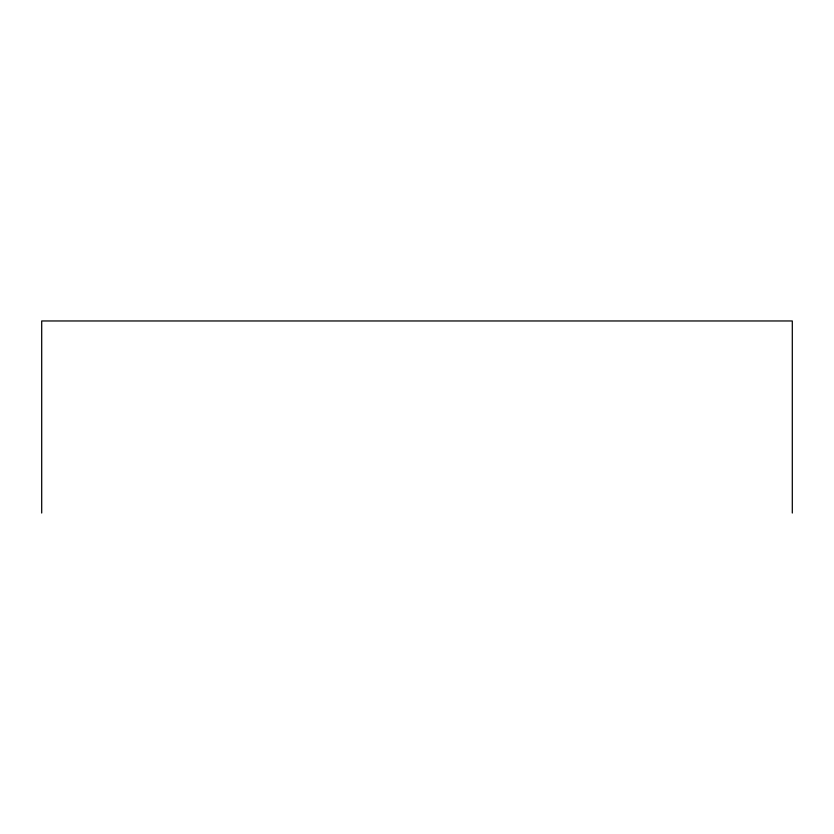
<?xml version="1.0" encoding="UTF-8"?>
<svg xmlns="http://www.w3.org/2000/svg" width="834" height="834" viewBox="0 0 834 834"><rect width="100%" height="100%" fill="white"/><g stroke="black" fill="none" stroke-linecap="round" stroke-linejoin="round"><path stroke-width="1.25" d="M792.3 513.035L792.3 320.965L41.7 320.965L41.7 513.035"/></g></svg>
